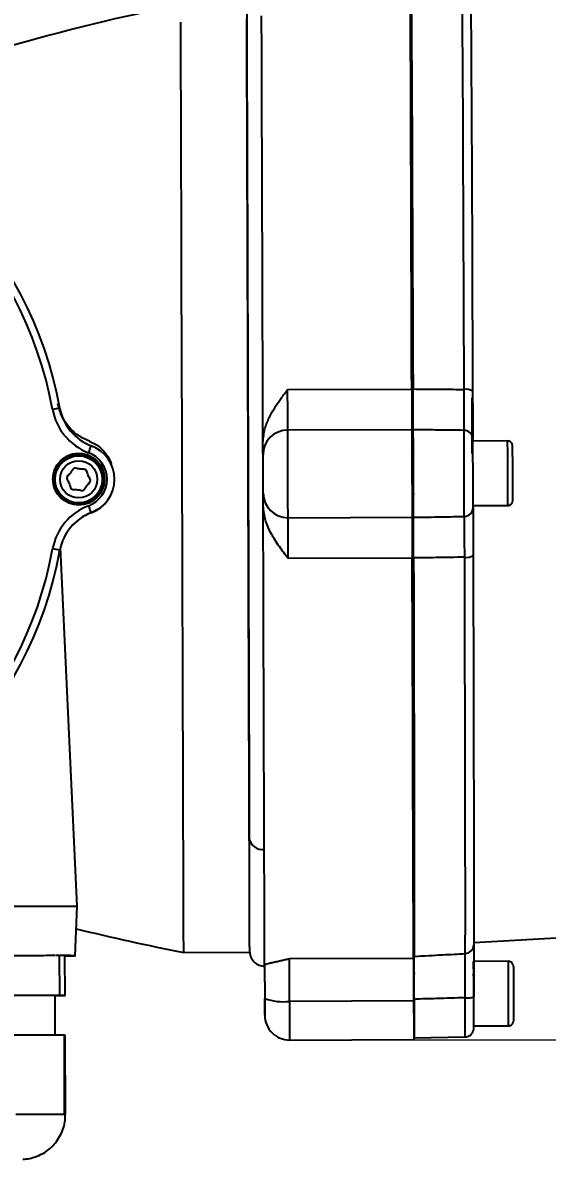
# Model space of a CAD drawing. Header units: millimetres. Extents: x 2462 to 4142, y 835 to 2023.
# Drawn here: x 3723.6 to 3829.3, y 1610.4 to 1839.4 of the extents above; entities that cross this region are included whole.
import ezdxf

# ---------------------------------------------------------------- set-up
doc = ezdxf.new("R2010")
doc.units = ezdxf.units.MM
doc.layers.add('标注', color=3, linetype='Continuous', lineweight=13)
doc.styles.add('SLDTEXTSTYLE1', font='txt.shx', dxfattribs={"width": 0.7, "bigfont": 'gbcbig.shx'})
doc.dimstyles.new('SLDDIMSTYLE12$0', dxfattribs={"dimtxt": 12, "dimasz": 10, "dimexe": 0, "dimexo": 0.0625, "dimgap": 0.875, "dimtad": 1, "dimdec": 1, "dimlfac": 1.8, "dimrnd": 1e-09, "dimzin": 12, "dimdsep": 46, "dimtxsty": 'SLDTEXTSTYLE1', "dimcen": 0.09, "dimdle": 8.16, "dimclrd": 3, "dimclre": 3, "dimadec": 0, "dimazin": 3, "dimtfac": 1, "dimtdec": 1, "dimtofl": 0, "dimtmove": 0, "dimatfit": 3, "dimfxl": 0, "dimfrac": 2, "dimtolj": 1, "dimlwd": 5, "dimlwe": 5, "dimarcsym": 0})

# ---------------------------------------------------------------- blocks, each defined once
blk = doc.blocks.new('*D38')
at = {"layer": 'Defpoints', "color": 0, "transparency": 16777216}
for p in [(3811.99, 1862.47), (3802.37, 1634.44), (4003.8, 1634.44)]:
    blk.add_point(p, dxfattribs=at)
at = {"layer": '标注', "color": 3, "lineweight": 5, "transparency": 16777216}
blk.add_line((3812.06, 1862.47), (4003.8, 1862.47), dxfattribs=at)
at = {"layer": '标注', "color": 3, "linetype": 'Continuous', "lineweight": 5, "transparency": 16777216}
for p, q in [((4003.8, 1852.47), (4003.8, 1644.44)), ((3802.43, 1634.44), (4003.8, 1634.44))]:
    blk.add_line(p, q, dxfattribs=at)
at = {"layer": '标注', "color": 3, "transparency": 16777216}
for points in [[(4002.13, 1852.47), (4005.47, 1852.47), (4003.8, 1862.47)], [(4002.13, 1644.44), (4005.47, 1644.44), (4003.8, 1634.44)]]:
    blk.add_solid(points, dxfattribs=at)
at = {"layer": '标注', "color": 0, "transparency": 16777216, "insert": (3997.92, 1748.46), "char_height": 10, "attachment_point": 5, "rotation": 90, "style": 'SLDTEXTSTYLE1'}
blk.add_mtext('\\A1;230', dxfattribs=at)

msp = doc.modelspace()

# ---------------------------------------------------------------- linework, layer by layer
at = {"color": 7, "linetype": 'Continuous', "lineweight": 25}
for p, q in [((3776.958, 1765.531), (3801.957, 1765.61)), ((3814.153, 1752.632), (3814.117, 1763.867)), ((3801.983, 1757.426), (3776.983, 1757.347)), ((3821.28, 1755.154), (3814.284, 1755.132)), ((3802.29, 1752.595), (3801.998, 1752.594)), ((3733.063, 1748.525), (3732.73, 1748.149)), ((3733.067, 1748.521), (3733.071, 1748.525)), ((3736.634, 1746.319), (3736.63, 1746.315)), ((3736.911, 1746.645), (3736.673, 1746.285)), ((3802.024, 1744.594), (3802.316, 1744.595)), ((3740.173, 1742.572), (3740.196, 1742.597)), ((3814.325, 1742.132), (3821.321, 1742.154)), ((3737.4, 1740.7), (3737.377, 1740.675)), ((3777.039, 1739.688), (3802.039, 1739.767)), ((3734.569, 1661.417), (3731.188, 1733.651)), ((3802.065, 1731.55), (3777.065, 1731.472)), ((3734.164, 1651.416), (3734.569, 1661.417)), ((3814.45, 1654.106), (3965.646, 1662.506)), ((3756.02, 1652.09), (3769.314, 1652.132)), ((3730.057, 1651.427), (3713.16, 1651.392)), ((3731.013, 1651.429), (3730.176, 1651.427)), ((3731.038, 1643.429), (3731.013, 1651.429)), ((3732.111, 1643.429), (3732.086, 1651.429)), ((3777.318, 1650.827), (3802.318, 1650.905)), ((3821.429, 1650.289), (3814.429, 1650.267)), ((3802.439, 1647.729), (3802.328, 1647.729)), ((3731.038, 1643.429), (3713.185, 1643.392)), ((3730.137, 1635.427), (3730.111, 1643.403)), ((3730.112, 1643.379), (3731.038, 1643.383)), ((3732.112, 1643.39), (3732.111, 1643.429)), ((3802.345, 1642.296), (3777.346, 1642.217)), ((3802.353, 1639.729), (3802.465, 1639.729)), ((3814.474, 1637.267), (3821.47, 1637.289)), ((3731.973, 1635.431), (3712.301, 1635.39)), ((3732.023, 1619.431), (3731.973, 1635.431)), ((3732.187, 1619.431), (3732.137, 1635.431)), ((3777.37, 1634.419), (3802.37, 1634.498)), ((3802.477, 1634.839), (3812.708, 1635.049)), ((3732.023, 1619.431), (3722.187, 1619.411)), ((3732.187, 1619.41), (3732.187, 1619.431))]:
    msp.add_line(p, q, dxfattribs=at)
at = {"color": 7, "linetype": 'Continuous', "lineweight": 25, "flags": 128}
for points in [[(3801.843, 1846.126), (3801.857, 1844.894), (3801.872, 1843.301), (3801.888, 1841.354), (3801.905, 1839.059), (3801.922, 1836.426), (3801.941, 1833.464), (3801.96, 1830.185), (3801.979, 1826.6), (3802, 1822.724), (3802.02, 1818.569), (3802.041, 1814.154), (3802.063, 1809.492), (3802.084, 1804.603), (3802.106, 1799.505), (3802.127, 1794.216), (3802.149, 1788.757), (3802.171, 1783.148), (3802.192, 1777.41), (3802.213, 1771.564), (3802.234, 1765.632)], [(3812.528, 1765.544), (3812.507, 1771.446), (3812.486, 1777.263), (3812.465, 1782.973), (3812.443, 1788.555), (3812.422, 1793.988), (3812.4, 1799.25), (3812.378, 1804.324), (3812.357, 1809.189), (3812.336, 1813.827), (3812.315, 1818.221), (3812.294, 1822.354), (3812.274, 1826.211), (3812.255, 1829.778), (3812.236, 1833.041), (3812.218, 1835.987), (3812.2, 1838.606), (3812.183, 1840.888), (3812.167, 1842.824), (3812.152, 1844.408), (3812.138, 1845.632)], [(3813.849, 1843.867), (3813.863, 1842.665), (3813.878, 1841.111), (3813.893, 1839.21), (3813.91, 1836.969), (3813.927, 1834.398), (3813.945, 1831.506), (3813.963, 1828.303), (3813.983, 1824.801), (3814.002, 1821.015), (3814.023, 1816.957), (3814.043, 1812.643), (3814.064, 1808.09), (3814.085, 1803.314), (3814.106, 1798.333), (3814.127, 1793.166), (3814.148, 1787.833), (3814.169, 1782.353), (3814.19, 1776.748), (3814.211, 1771.037), (3814.231, 1765.242)], [(3756.02, 1652.09), (3756.02, 1652.09), (3756.019, 1652.279), (3756.018, 1652.822), (3756.015, 1653.718), (3756.011, 1654.962), (3756.006, 1656.551), (3756, 1658.479), (3755.993, 1660.738), (3755.985, 1663.321), (3755.976, 1666.216), (3755.966, 1669.415), (3755.955, 1672.904), (3755.943, 1676.671), (3755.93, 1680.701), (3755.917, 1684.981), (3755.902, 1689.493), (3755.887, 1694.221), (3755.872, 1699.148), (3755.856, 1704.255), (3755.839, 1709.523), (3755.822, 1714.932), (3755.805, 1720.463), (3755.787, 1726.095), (3755.769, 1731.807), (3755.751, 1737.578), (3755.733, 1743.385), (3755.714, 1749.208), (3755.696, 1755.025), (3755.678, 1760.815), (3755.66, 1766.555), (3755.642, 1772.224), (3755.624, 1777.802), (3755.607, 1783.268), (3755.59, 1788.6), (3755.574, 1793.78), (3755.558, 1798.788), (3755.543, 1803.606), (3755.529, 1808.215), (3755.515, 1812.598), (3755.502, 1816.74), (3755.49, 1820.624), (3755.478, 1824.236), (3755.468, 1827.564), (3755.458, 1830.593), (3755.45, 1833.314), (3755.442, 1835.716), (3755.435, 1837.79), (3755.43, 1839.529)], [(3769.242, 1675.104), (3769.23, 1679.018), (3769.217, 1683.186), (3769.203, 1687.592), (3769.188, 1692.221), (3769.173, 1697.056), (3769.157, 1702.077), (3769.141, 1707.267), (3769.124, 1712.607), (3769.107, 1718.077), (3769.089, 1723.656), (3769.072, 1729.323), (3769.053, 1735.059), (3769.035, 1740.84), (3769.017, 1746.647), (3768.999, 1752.458), (3768.98, 1758.251), (3768.962, 1764.004), (3768.944, 1769.697), (3768.927, 1775.307), (3768.909, 1780.815), (3768.892, 1786.2), (3768.876, 1791.443), (3768.86, 1796.522), (3768.845, 1801.421), (3768.83, 1806.12), (3768.816, 1810.603), (3768.802, 1814.852), (3768.79, 1818.852), (3768.778, 1822.588), (3768.767, 1826.046), (3768.757, 1829.214), (3768.748, 1832.08), (3768.74, 1834.632), (3768.733, 1836.862), (3768.727, 1838.762), (3768.722, 1840.323)], [(3771.991, 1754.938), (3771.972, 1760.851), (3771.954, 1766.719), (3771.936, 1772.52), (3771.918, 1778.234), (3771.9, 1783.84), (3771.883, 1789.318), (3771.866, 1794.649), (3771.85, 1799.813), (3771.834, 1804.791), (3771.819, 1809.566), (3771.805, 1814.12), (3771.791, 1818.437), (3771.778, 1822.502), (3771.766, 1826.299), (3771.755, 1829.816), (3771.745, 1833.039), (3771.736, 1835.957), (3771.728, 1838.559), (3771.72, 1840.837)], [(3776.983, 1757.347), (3776.982, 1757.668), (3776.981, 1758.232), (3776.978, 1759.023), (3776.975, 1760.022), (3776.971, 1761.204), (3776.967, 1762.54), (3776.962, 1763.994), (3776.958, 1765.531)], [(3777.039, 1739.688), (3777.038, 1740.108), (3777.035, 1740.885), (3777.032, 1741.986), (3777.027, 1743.364), (3777.022, 1744.96), (3777.017, 1746.708), (3777.011, 1748.532), (3777.005, 1750.356), (3777, 1752.101), (3776.995, 1753.694), (3776.991, 1755.068), (3776.987, 1756.163), (3776.985, 1756.934), (3776.983, 1757.347)], [(3772.032, 1742.038), (3772.026, 1743.649), (3772.021, 1745.262), (3772.016, 1746.875), (3772.011, 1748.489), (3772.006, 1750.102), (3772.001, 1751.715), (3771.996, 1753.327), (3771.991, 1754.938)], [(3802.314, 1744.345), (3802.315, 1744.532), (3802.316, 1745.08), (3802.315, 1745.941), (3802.312, 1747.037), (3802.309, 1748.272), (3802.305, 1749.535), (3802.3, 1750.715), (3802.296, 1751.706), (3802.292, 1752.421), (3802.288, 1752.796), (3802.286, 1752.798), (3802.285, 1752.595)], [(3802.311, 1744.595), (3802.311, 1744.535), (3802.314, 1744.345)], [(3740.173, 1742.572), (3738.921, 1741.479), (3737.377, 1740.675)], [(3772.249, 1672.826), (3772.236, 1676.929), (3772.223, 1681.303), (3772.208, 1685.934), (3772.193, 1690.804), (3772.177, 1695.892), (3772.16, 1701.181), (3772.143, 1706.651), (3772.125, 1712.279), (3772.107, 1718.045), (3772.089, 1723.926), (3772.07, 1729.901), (3772.051, 1735.946), (3772.032, 1742.038)], [(3777.065, 1731.472), (3777.06, 1733.01), (3777.055, 1734.467), (3777.051, 1735.806), (3777.047, 1736.992), (3777.044, 1737.996), (3777.042, 1738.792), (3777.04, 1739.361), (3777.039, 1739.688)], [(3812.747, 1651.847), (3812.754, 1653.056), (3812.759, 1654.624), (3812.763, 1656.546), (3812.765, 1658.814), (3812.766, 1661.419), (3812.766, 1664.352), (3812.764, 1667.602), (3812.762, 1671.156), (3812.758, 1675.001), (3812.752, 1679.124), (3812.745, 1683.507), (3812.737, 1688.135), (3812.728, 1692.991), (3812.718, 1698.056), (3812.707, 1703.312), (3812.694, 1708.737), (3812.68, 1714.313), (3812.666, 1720.019), (3812.65, 1725.832), (3812.634, 1731.731)], [(3814.336, 1732.048), (3814.352, 1726.256), (3814.367, 1720.549), (3814.381, 1714.948), (3814.395, 1709.474), (3814.407, 1704.148), (3814.418, 1698.988), (3814.428, 1694.016), (3814.437, 1689.249), (3814.445, 1684.705), (3814.452, 1680.402), (3814.457, 1676.355), (3814.461, 1672.58), (3814.464, 1669.09), (3814.465, 1665.9), (3814.465, 1663.021), (3814.464, 1660.463), (3814.462, 1658.237), (3814.458, 1656.35), (3814.453, 1654.81), (3814.447, 1653.623)], [(3802.318, 1650.905), (3802.314, 1652.142), (3802.309, 1653.739), (3802.303, 1655.692), (3802.296, 1657.992), (3802.288, 1660.631), (3802.278, 1663.6), (3802.268, 1666.886), (3802.257, 1670.479), (3802.245, 1674.363), (3802.232, 1678.525), (3802.218, 1682.95), (3802.203, 1687.619), (3802.188, 1692.517), (3802.171, 1697.624), (3802.155, 1702.922), (3802.138, 1708.39), (3802.12, 1714.008), (3802.102, 1719.756), (3802.083, 1725.61), (3802.065, 1731.55)], [(3802.341, 1731.576), (3802.357, 1725.648), (3802.373, 1719.806), (3802.388, 1714.073), (3802.401, 1708.469), (3802.414, 1703.017), (3802.426, 1697.736), (3802.436, 1692.646), (3802.445, 1687.766), (3802.453, 1683.115), (3802.46, 1678.709), (3802.465, 1674.566), (3802.469, 1670.702), (3802.472, 1667.129), (3802.474, 1663.863), (3802.474, 1660.914), (3802.473, 1658.295), (3802.47, 1656.015), (3802.467, 1654.083), (3802.461, 1652.505), (3802.455, 1651.288)], [(3691.143, 1661.292), (3692.11, 1661.3), (3693.404, 1661.309), (3695.003, 1661.319), (3696.881, 1661.328), (3699.009, 1661.339), (3701.352, 1661.349), (3703.873, 1661.359), (3706.53, 1661.369), (3709.282, 1661.379), (3712.084, 1661.388), (3714.892, 1661.397), (3717.659, 1661.405), (3720.341, 1661.411), (3722.896, 1661.417), (3725.283, 1661.422), (3727.462, 1661.426), (3729.399, 1661.428), (3731.063, 1661.429), (3732.427, 1661.428), (3733.469, 1661.427), (3734.172, 1661.424), (3734.526, 1661.42), (3734.569, 1661.417)], [(3772.323, 1649.303), (3772.323, 1649.303), (3772.323, 1649.319), (3772.323, 1649.362), (3772.323, 1649.431), (3772.322, 1649.526)], [(3777.346, 1642.217), (3777.341, 1643.772), (3777.336, 1645.257), (3777.332, 1646.634), (3777.328, 1647.869), (3777.324, 1648.929), (3777.322, 1649.789), (3777.32, 1650.427), (3777.318, 1650.827)], [(3814.47, 1637.267), (3814.472, 1637.437), (3814.473, 1637.949), (3814.472, 1638.774), (3814.471, 1639.869), (3814.468, 1641.174), (3814.464, 1642.618), (3814.459, 1644.124), (3814.454, 1645.611), (3814.449, 1646.999), (3814.444, 1648.213), (3814.439, 1649.186), (3814.434, 1649.868), (3814.43, 1650.22), (3814.428, 1650.225), (3814.426, 1649.882), (3814.426, 1649.209), (3814.427, 1648.242), (3814.428, 1648.01)], [(3822.432, 1649.292), (3822.432, 1649.292), (3822.435, 1649.1), (3822.439, 1648.546), (3822.444, 1647.669), (3822.449, 1646.527), (3822.454, 1645.199), (3822.459, 1643.775), (3822.463, 1642.352), (3822.466, 1641.027), (3822.468, 1639.891), (3822.469, 1639.02), (3822.469, 1638.475), (3822.467, 1638.296)], [(3802.463, 1639.479), (3802.464, 1639.666), (3802.465, 1640.215), (3802.464, 1641.075), (3802.461, 1642.171), (3802.458, 1643.406), (3802.454, 1644.67), (3802.449, 1645.849), (3802.445, 1646.841), (3802.441, 1647.556), (3802.437, 1647.931), (3802.435, 1647.932), (3802.434, 1647.729)], [(3802.468, 1642.647), (3802.473, 1640.855), (3802.477, 1639.186), (3802.48, 1637.712), (3802.481, 1636.494), (3802.481, 1635.586), (3802.48, 1635.026), (3802.477, 1634.839), (3802.474, 1635.031), (3802.469, 1635.595), (3802.463, 1636.508), (3802.457, 1637.728), (3802.451, 1639.206), (3802.448, 1639.729)], [(3777.346, 1642.217), (3777.351, 1640.431), (3777.356, 1638.767), (3777.361, 1637.296), (3777.365, 1636.081), (3777.368, 1635.173), (3777.369, 1634.611), (3777.37, 1634.419), (3777.37, 1634.419)], [(3802.46, 1639.729), (3802.46, 1639.67), (3802.463, 1639.479)], [(3732.137, 1635.431), (3732.116, 1635.431), (3732.096, 1635.431), (3732.076, 1635.431), (3732.055, 1635.431), (3732.035, 1635.431), (3732.014, 1635.431), (3731.993, 1635.431), (3731.973, 1635.431)], [(3732.187, 1619.431), (3732.167, 1619.431), (3732.146, 1619.431), (3732.126, 1619.431), (3732.106, 1619.431), (3732.085, 1619.431), (3732.064, 1619.431), (3732.044, 1619.431), (3732.023, 1619.431)]]:
    msp.add_lwpolyline(points, dxfattribs=at)
at = {"color": 7, "linetype": 'Continuous', "lineweight": 25}
for centre, radius in [((3734.871, 1747.443), 5.2), ((3734.845, 1747.415), 5), ((3734.851, 1747.42), 4.739), ((3734.852, 1747.422), 3.742)]:
    msp.add_circle(centre, radius, dxfattribs=at)
for centre, radius, start, end in [((3836.51, 1434.275), 416.745, 101.22027, 111.15509), ((3652.369, 1747.44), 80, 10.30621, 79.69381), ((3652.371, 1747.443), 78.5, 10.30621, 79.69381), ((3812.934, 1762.873), 2.701, 61.29136, 98.64725), ((3773.005, 1524.913), 240.522, 100.03886, 100.39546), ((3740.919, 1763.545), 11.5, 190.30623, 249.41324), ((3740.917, 1763.542), 10, 190.30623, 249.41324), ((3776.98, 1752.366), 4.981, 89.95996, 179.95822), ((1463.773, 1741.245), 2338.557, 359.963814, 0.396284), ((1608.173, 1741.699), 2204.388, 359.954608, 0.40549), ((3812.484, 1755.504), 1.795, 0.29599, 89.31394), ((2022.145, 1743), 1792.179, 359.96004, 0.400058), ((3050.494, 1748.149), 770.817, 0.036022, 0.520696), ((3734.863, 1747.434), 5.2, 317.72621, 137.72594), ((3367.235, 1892.021), 394.997, 339.35888, 339.57594), ((3734.871, 1747.443), 5.7, 290.58679, 69.4134), ((3734.869, 1747.44), 7.2, 290.58678, 69.4134), ((2097.028, 1743.882), 1725.289, 0.158018, 0.319112), ((2773.765, 1743.906), 1047.557, 359.904172, 0.258571), ((2423.237, 1743.347), 1399.083, 0.006511, 0.216759), ((3777.003, 1744.668), 4.98, 180.41624, 270.41429), ((3740.919, 1731.342), 11.5, 110.58662, 169.69398), ((3581.441, 1683.324), 166.178, 20.19819, 20.71597), ((3812.527, 1741.748), 1.796, 271.05348, 0.07083), ((3740.917, 1731.339), 10, 110.58662, 169.69398), ((3740.894, 1731.313), 10, 110.58662, 137.72607), ((3652.372, 1747.443), 78.5, 280.30599, 349.69399), ((3652.369, 1747.44), 80, 280.30599, 349.69399), ((3699.074, 1563.406), 172.713, 79.32137, 79.81831), ((3813.023, 1734.372), 2.67, 261.62126, 299.45617), ((3771.927, 1675.525), 2.717, 188.90039, 276.81746), ((3834.536, 2061.373), 416.745, 256.09466, 259.14045), ((3812.662, 1653.629), 1.785, 272.72918, 359.80341), ((3731.39, 157.751), 1493.678, 89.973304, 90.014472), ((2443.553, 1639.46), 1377.919, 359.909741, 0.450299), ((2965.817, 1641.1), 848.646, 359.909962, 0.450078), ((3723.938, -584.447), 2227.858, 89.841239, 90.304162), ((3731.416, 149.751), 1493.678, 89.973304, 90.014472), ((3722.012, 3137.079), 1493.723, 270.346246, 270.387413), ((3776.081, 1652.774), 10.632, 249.41724, 276.8281), ((3813.117, 1647.666), 4.75, 264.94464, 286.46769), ((2535.64, 1637.391), 1277.07, 359.894967, 0.24873), ((2368.977, 1637.621), 1445.496, 359.981236, 0.217594), ((3777.354, 1639.419), 5, 180.18036, 270.18036), ((3727.08, 615.201), 1004.221, 89.708612, 90.279164)]:
    msp.add_arc(centre, radius, start, end, dxfattribs=at)
for points, knots in [([(3768.709, 1844.292), (3768.71, 1844.21), (3768.71, 1844.045), (3768.715, 1842.612), (3768.722, 1840.263), (3768.733, 1836.893), (3768.747, 1832.531), (3768.763, 1827.23), (3768.783, 1821.069), (3768.804, 1814.142), (3768.828, 1806.596), (3768.854, 1798.567), (3768.88, 1790.196), (3768.907, 1781.52), (3768.936, 1772.526), (3768.965, 1763.189), (3768.995, 1753.515), (3769.027, 1743.63), (3769.058, 1733.676), (3769.089, 1723.84), (3769.119, 1714.271), (3769.148, 1705.112), (3769.175, 1696.519), (3769.2, 1688.611), (3769.222, 1681.399), (3769.236, 1677.19), (3769.242, 1675.104)], [0, 0, 0, 0, 0.03995482, 0.08064697, 0.12202754, 0.16441326, 0.2070901, 0.25, 0.29290784, 0.33558471, 0.37797245, 0.41935105, 0.4600437, 0.5, 0.53995431, 0.58064697, 0.62202754, 0.66441326, 0.7070901, 0.75, 0.79290784, 0.83558471, 0.87797245, 0.91935105, 0.9600442, 1, 1, 1, 1]), ([(3771.991, 1754.938), (3772.073, 1755.859), (3772.185, 1757.118), (3772.715, 1758.643), (3773.128, 1759.627), (3773.744, 1760.846), (3774.584, 1762.235), (3775.713, 1763.864), (3776.518, 1764.943), (3776.958, 1765.531)], [0, 0, 0, 0, 0.2309075, 0.3156551, 0.4051151, 0.4997308, 0.6595094, 0.8142552, 1, 1, 1, 1]), ([(3802.275, 1757.419), (3802.272, 1757.647), (3802.267, 1758.102), (3802.257, 1759.984), (3802.245, 1762.531), (3802.238, 1764.598), (3802.234, 1765.632)], [0, 0, 0, 0, 0.2500652, 0.4994456, 0.7493864, 1, 1, 1, 1]), ([(3802.234, 1765.632), (3804.155, 1765.617), (3807.587, 1765.589), (3811.018, 1765.557), (3812.528, 1765.544)], [0, 0, 0, 0, 0.56, 1, 1, 1, 1]), ([(3812.506, 1757.299), (3812.513, 1757.505), (3812.527, 1757.917), (3812.537, 1759.795), (3812.538, 1762.379), (3812.531, 1764.488), (3812.528, 1765.544)], [0, 0, 0, 0, 0.24985559, 0.49966981, 0.74971105, 1, 1, 1, 1]), ([(3814.231, 1765.242), (3814.235, 1764.308), (3814.241, 1762.444), (3814.252, 1759.959), (3814.262, 1757.794), (3814.272, 1756.115), (3814.277, 1755.714), (3814.28, 1755.513)], [0, 0, 0, 0, 0.1872812, 0.3736777, 0.5607984, 0.7799545, 1, 1, 1, 1]), ([(3812.506, 1757.299), (3810.596, 1757.322), (3807.186, 1757.363), (3803.775, 1757.402), (3802.275, 1757.419)], [0, 0, 0, 0, 0.56, 1, 1, 1, 1]), ([(3737.022, 1755.098), (3737.685, 1754.786), (3739.01, 1754.16), (3740.46, 1752.514), (3741.275, 1751.205), (3741.387, 1750.457), (3741.392, 1750.425)], [0, 0, 0, 0, 0.32853232, 0.65706464, 0.98559696, 1, 1, 1, 1]), ([(3822.29, 1753.489), (3822.29, 1753.499), (3822.288, 1753.762), (3822.286, 1753.957), (3822.285, 1754.118), (3822.284, 1754.163), (3822.283, 1754.19), (3822.281, 1754.219), (3822.278, 1754.257), (3822.267, 1754.347), (3822.224, 1754.519), (3822.105, 1754.749), (3821.887, 1754.972), (3821.599, 1755.129), (3821.384, 1755.14), (3821.283, 1755.145)], [0, 0, 0, 0, 0.0123078, 0.3316854, 0.4924305, 0.5758181, 0.6127656, 0.630515, 0.6433524, 0.6588883, 0.7041664, 0.7693524, 0.8453876, 0.9275678, 1, 1, 1, 1]), ([(3772.023, 1744.632), (3772.023, 1744.735), (3772.022, 1744.95), (3772.019, 1745.872), (3772.016, 1747.113), (3772.011, 1748.507), (3772.007, 1749.9), (3772.003, 1751.138), (3772, 1752.056), (3771.999, 1752.268), (3771.999, 1752.37)], [0, 0, 0, 0, 0.1208327, 0.25, 0.3791673, 0.5, 0.6208327, 0.75, 0.8791673, 1, 1, 1, 1]), ([(3733.207, 1748.687), (3733.361, 1748.971), (3733.546, 1749.31), (3733.873, 1749.62), (3734.132, 1749.701), (3734.709, 1749.572), (3735.349, 1749.439), (3735.97, 1749.457), (3736.305, 1749.368), (3736.476, 1749.134), (3736.587, 1748.823), (3736.709, 1748.283), (3737.009, 1747.766), (3737.24, 1747.312), (3737.228, 1747.041), (3737.016, 1746.642), (3736.42, 1746.217), (3736.162, 1745.531), (3735.831, 1745.224), (3735.572, 1745.143), (3734.995, 1745.272), (3734.356, 1745.405), (3733.734, 1745.387), (3733.4, 1745.476), (3733.228, 1745.711), (3733.117, 1746.021), (3732.995, 1746.561), (3732.696, 1747.078), (3732.465, 1747.532), (3732.476, 1747.803), (3732.692, 1748.199), (3732.972, 1748.465), (3733.207, 1748.687)], [0, 0, 0, 0, 0.0662649, 0.0793317, 0.0917493, 0.1205736, 0.1985399, 0.2267612, 0.2498448, 0.2658901, 0.2845053, 0.318085, 0.3794264, 0.4082507, 0.4206683, 0.4337351, 0.5, 0.5662649, 0.5793317, 0.5917493, 0.6205736, 0.6985399, 0.7267612, 0.7498448, 0.7658901, 0.7845053, 0.818085, 0.8794264, 0.9082507, 0.9206683, 0.9337351, 1, 1, 1, 1]), ([(3736.968, 1746.688), (3737.026, 1746.746), (3737.13, 1746.85), (3737.224, 1747.038), (3737.237, 1747.308), (3736.963, 1747.833), (3736.671, 1748.417), (3736.528, 1749.022), (3736.356, 1749.322), (3736.085, 1749.428), (3735.757, 1749.455), (3735.203, 1749.434), (3734.629, 1749.589), (3734.126, 1749.699), (3733.874, 1749.614), (3733.769, 1749.537), (3733.734, 1749.484), (3733.734, 1749.483)], [0, 0, 0, 0, 0.04429333, 0.07827029, 0.11055916, 0.1855092, 0.38824072, 0.46162299, 0.52164604, 0.56336762, 0.6117717, 0.69908709, 0.8585898, 0.93353984, 0.96582871, 0.99980567, 1, 1, 1, 1]), ([(3735.963, 1745.353), (3736.126, 1745.631), (3736.324, 1745.97), (3736.587, 1746.26), (3736.634, 1746.312)], [0, 0, 0, 0, 0.81947116, 1, 1, 1, 1]), ([(3821.326, 1742.169), (3821.406, 1742.17), (3821.594, 1742.17), (3821.848, 1742.292), (3822.054, 1742.463), (3822.185, 1742.644), (3822.261, 1742.81), (3822.297, 1742.942), (3822.311, 1743.032), (3822.315, 1743.077), (3822.316, 1743.102), (3822.318, 1743.125), (3822.318, 1743.159), (3822.319, 1743.222), (3822.32, 1743.394), (3822.32, 1743.514)], [0, 0, 0, 0, 0.0709183, 0.1654865, 0.2428261, 0.308233, 0.3625455, 0.4051173, 0.4307884, 0.4454799, 0.4584689, 0.4776437, 0.5178876, 0.6635314, 1, 1, 1, 1]), ([(3777.065, 1731.472), (3776.766, 1731.866), (3776.169, 1732.655), (3775.275, 1733.88), (3774.445, 1735.115), (3773.671, 1736.411), (3773.024, 1737.718), (3772.288, 1739.57), (3772.135, 1741.043), (3772.032, 1742.038)], [0, 0, 0, 0, 0.1251411, 0.2502768, 0.3829569, 0.5005777, 0.6305839, 0.7503305, 1, 1, 1, 1]), ([(3814.323, 1741.75), (3814.322, 1741.593), (3814.32, 1741.28), (3814.319, 1739.962), (3814.322, 1737.998), (3814.327, 1735.33), (3814.333, 1733.143), (3814.336, 1732.048)], [0, 0, 0, 0, 0.1872716, 0.3736538, 0.5608014, 0.7799695, 1, 1, 1, 1]), ([(3802.341, 1731.576), (3802.338, 1732.608), (3802.333, 1734.669), (3802.328, 1737.211), (3802.327, 1739.089), (3802.329, 1739.541), (3802.33, 1739.768)], [0, 0, 0, 0, 0.2500466, 0.4994486, 0.7493959, 1, 1, 1, 1]), ([(3802.33, 1739.768), (3804.24, 1739.802), (3807.65, 1739.862), (3811.06, 1739.925), (3812.561, 1739.952)], [0, 0, 0, 0, 0.56, 1, 1, 1, 1]), ([(3812.634, 1731.731), (3812.631, 1732.783), (3812.625, 1734.888), (3812.607, 1737.467), (3812.585, 1739.341), (3812.569, 1739.748), (3812.561, 1739.952)], [0, 0, 0, 0, 0.24974351, 0.4995348, 0.74962295, 1, 1, 1, 1]), ([(3812.634, 1731.731), (3810.712, 1731.701), (3807.282, 1731.648), (3803.851, 1731.598), (3802.341, 1731.576)], [0, 0, 0, 0, 0.56, 1, 1, 1, 1]), ([(3769.314, 1652.137), (3769.314, 1652.135), (3769.314, 1652.084), (3769.314, 1652.292), (3769.312, 1652.842), (3769.309, 1653.809), (3769.305, 1655.152), (3769.299, 1657.054), (3769.291, 1659.643), (3769.28, 1663.082), (3769.267, 1667.169), (3769.254, 1671.243), (3769.245, 1674.043), (3769.242, 1675.104)], [0, 0, 0, 0, 0.0026523, 0.0914216, 0.1803675, 0.2693134, 0.3597118, 0.4501102, 0.5674593, 0.6848084, 0.8055667, 0.9263251, 1, 1, 1, 1]), ([(3772.319, 1649.305), (3772.319, 1649.304), (3772.319, 1649.297), (3772.319, 1649.317), (3772.319, 1649.353), (3772.319, 1649.418), (3772.319, 1649.506), (3772.319, 1649.619), (3772.319, 1649.757), (3772.318, 1650.161), (3772.315, 1651.076), (3772.31, 1652.945), (3772.302, 1655.712), (3772.29, 1659.84), (3772.272, 1665.63), (3772.257, 1670.428), (3772.249, 1672.826)], [0, 0, 0, 0, 0.0026187, 0.0249684, 0.0473181, 0.0696678, 0.0920175, 0.1143672, 0.1367169, 0.1590665, 0.2819526, 0.3916792, 0.5014056, 0.667604, 0.8338021, 1, 1, 1, 1]), ([(3769.313, 1652.159), (3769.37, 1651.794), (3769.488, 1651.036), (3770.193, 1650.077), (3771.188, 1649.421), (3771.952, 1649.341), (3772.32, 1649.303)], [0, 0, 0, 0, 0.2403735, 0.4995743, 0.7590162, 1, 1, 1, 1]), ([(3802.455, 1651.288), (3804.376, 1651.392), (3807.807, 1651.579), (3811.238, 1651.765), (3812.747, 1651.847)], [0, 0, 0, 0, 0.56, 1, 1, 1, 1]), ([(3812.698, 1642.934), (3812.705, 1644.007), (3812.717, 1646.152), (3812.733, 1648.891), (3812.744, 1650.981), (3812.746, 1651.558), (3812.747, 1651.847)], [0, 0, 0, 0, 0.2498556, 0.4996698, 0.7497111, 1, 1, 1, 1]), ([(3814.447, 1653.623), (3814.446, 1653.392), (3814.444, 1652.929), (3814.445, 1651.407), (3814.448, 1649.262), (3814.454, 1646.452), (3814.46, 1644.226), (3814.463, 1643.111)], [0, 0, 0, 0, 0.1872812, 0.3736777, 0.5607984, 0.7799545, 1, 1, 1, 1]), ([(3730.057, 1651.427), (3729.337, 1651.426), (3727.757, 1651.425), (3724.572, 1651.42), (3720.802, 1651.412), (3717.345, 1651.403), (3715.17, 1651.397), (3714.415, 1651.394)], [0, 0, 0, 0, 0.19127152, 0.42023311, 0.64919471, 0.8781563, 1, 1, 1, 1]), ([(3732.086, 1651.392), (3732.232, 1651.393), (3733.066, 1651.399), (3733.841, 1651.407), (3734.326, 1651.417), (3733.841, 1651.423), (3733.066, 1651.426), (3732.232, 1651.427), (3732.086, 1651.427)], [0, 0, 0, 0, 0.0476972, 0.2738471, 0.499997, 0.7261468, 0.9522967, 1, 1, 1, 1]), ([(3772.322, 1649.526), (3772.347, 1649.56), (3772.398, 1649.632), (3772.765, 1649.763), (3773.296, 1649.911), (3773.944, 1650.068), (3774.712, 1650.241), (3775.537, 1650.423), (3776.426, 1650.619), (3777.021, 1650.757), (3777.318, 1650.827)], [0, 0, 0, 0, 0.1208142, 0.2501571, 0.3699235, 0.4999796, 0.617279, 0.7495777, 0.8747893, 1, 1, 1, 1]), ([(3802.398, 1651.095), (3802.4, 1650.865), (3802.405, 1650.337), (3802.412, 1649.047), (3802.417, 1647.943), (3802.418, 1647.729)], [0, 0, 0, 0, 0.3848612, 0.8806821, 1, 1, 1, 1]), ([(3802.468, 1642.647), (3802.465, 1643.693), (3802.459, 1645.78), (3802.454, 1648.427), (3802.452, 1650.445), (3802.454, 1651.006), (3802.455, 1651.288)], [0, 0, 0, 0, 0.25006523, 0.49944561, 0.74938637, 1, 1, 1, 1]), ([(3822.399, 1649.522), (3822.384, 1649.579), (3822.351, 1649.71), (3822.218, 1649.927), (3821.993, 1650.138), (3821.705, 1650.276), (3821.51, 1650.274), (3821.432, 1650.274)], [0, 0, 0, 0, 0.13421453, 0.30685003, 0.56364685, 0.82456507, 1, 1, 1, 1]), ([(3772.354, 1639.403), (3772.354, 1639.45), (3772.354, 1639.548), (3772.351, 1640.321), (3772.348, 1641.455), (3772.345, 1642.375), (3772.344, 1642.82)], [0, 0, 0, 0, 0.2416654, 0.5, 0.7583346, 1, 1, 1, 1]), ([(3772.344, 1642.806), (3772.345, 1642.361), (3772.348, 1641.442), (3772.351, 1640.311), (3772.354, 1639.543), (3772.354, 1639.449), (3772.354, 1639.403)], [0, 0, 0, 0, 0.2416654, 0.5, 0.7583346, 1, 1, 1, 1]), ([(3812.698, 1642.934), (3810.789, 1642.881), (3807.379, 1642.786), (3803.969, 1642.69), (3802.468, 1642.647)], [0, 0, 0, 0, 0.56, 1, 1, 1, 1]), ([(3802.345, 1642.296), (3802.349, 1641.248), (3802.355, 1639.154), (3802.363, 1636.563), (3802.368, 1634.982), (3802.371, 1634.308), (3802.37, 1634.5), (3802.37, 1634.501)], [0, 0, 0, 0, 0.2496788, 0.4993575, 0.7490363, 0.9987151, 1, 1, 1, 1]), ([(3821.471, 1637.303), (3821.556, 1637.304), (3821.746, 1637.306), (3822.002, 1637.43), (3822.207, 1637.601), (3822.337, 1637.782), (3822.411, 1637.948), (3822.447, 1638.079), (3822.46, 1638.168), (3822.464, 1638.211), (3822.466, 1638.237), (3822.466, 1638.246), (3822.466, 1638.252)], [0, 0, 0, 0, 0.1553238, 0.3516599, 0.512435, 0.6484099, 0.7612281, 0.8494731, 0.9020189, 0.9324181, 0.9596133, 1, 1, 1, 1]), ([(3812.731, 1635.066), (3812.927, 1635.085), (3813.303, 1635.12), (3813.764, 1635.393), (3814.086, 1635.711), (3814.287, 1636.032), (3814.398, 1636.317), (3814.446, 1636.533), (3814.463, 1636.672), (3814.468, 1636.736), (3814.47, 1636.774), (3814.471, 1636.81), (3814.472, 1636.865), (3814.473, 1636.932), (3814.473, 1637.092), (3814.474, 1637.17)], [0, 0, 0, 0, 0.1291027, 0.2466518, 0.3443681, 0.4268605, 0.4944726, 0.5459987, 0.5735062, 0.5895973, 0.6043404, 0.626687, 0.6752813, 0.8413976, 1, 1, 1, 1]), ([(3723.606, 1610.391), (3723.634, 1610.392), (3723.738, 1610.397), (3724.119, 1610.424), (3724.872, 1610.522), (3725.878, 1610.764), (3727.124, 1611.249), (3728.32, 1611.938), (3729.471, 1612.885), (3730.442, 1613.986), (3731.252, 1615.283), (3731.831, 1616.739), (3732.161, 1618.138), (3732.151, 1619.04), (3732.147, 1619.41)], [0, 0, 0, 0, 0.0095108, 0.0351934, 0.0836586, 0.1769071, 0.2579936, 0.3736917, 0.4746864, 0.5803554, 0.6911624, 0.8047093, 0.9196972, 1, 1, 1, 1])]:
    msp.add_open_spline(points, degree=3, knots=knots, dxfattribs=at)
for points in [[(3801.957, 1765.61), (3801.947, 1768.91), (3801.926, 1775.511), (3801.896, 1785.081), (3801.867, 1794.282), (3801.84, 1803.002), (3801.814, 1811.155), (3801.79, 1818.653), (3801.769, 1825.421), (3801.75, 1831.385), (3801.734, 1836.49), (3801.721, 1840.658), (3801.711, 1843.939), (3801.706, 1845.281), (3801.704, 1845.953)], [(3801.957, 1765.61), (3801.961, 1764.582), (3801.967, 1762.527), (3801.975, 1759.992), (3801.981, 1758.111), (3801.983, 1757.654), (3801.983, 1757.426)], [(3737.022, 1755.098), (3736.238, 1755.458), (3734.67, 1756.178), (3732.778, 1757.975), (3731.335, 1760.148), (3730.895, 1761.816), (3730.676, 1762.651)], [(3801.983, 1757.426), (3801.984, 1757.181), (3801.986, 1756.691), (3801.992, 1754.607), (3802.001, 1751.828), (3802.011, 1748.611), (3802.021, 1745.392), (3802.03, 1742.607), (3802.037, 1740.513), (3802.038, 1740.016), (3802.039, 1739.767)], [(3771.999, 1752.37), (3771.998, 1752.594), (3771.997, 1753.043), (3771.993, 1754.307), (3771.991, 1754.938)], [(3772.032, 1742.038), (3772.03, 1742.673), (3772.026, 1743.945), (3772.024, 1744.403), (3772.023, 1744.632)], [(3802.039, 1739.767), (3802.04, 1739.535), (3802.041, 1739.07), (3802.047, 1737.179), (3802.055, 1734.636), (3802.061, 1732.579), (3802.065, 1731.55)], [(3772.322, 1649.526), (3772.326, 1648.486), (3772.332, 1646.407), (3772.34, 1644.016), (3772.344, 1642.82)], [(3772.323, 1649.501), (3772.326, 1648.464), (3772.332, 1646.39), (3772.34, 1644), (3772.344, 1642.806)], [(3802.318, 1650.905), (3802.319, 1650.625), (3802.321, 1650.063), (3802.327, 1648.051), (3802.336, 1645.417), (3802.342, 1643.336), (3802.345, 1642.296)]]:
    msp.add_open_spline(points, degree=3, dxfattribs=at)

# ---------------------------------------------------------------- dimensions: what is measured, and where the dimension line sits
at = {"layer": '标注'}
dim = msp.add_linear_dim(base=(4003.799, 1634.444), p1=(3811.994, 1862.472), p2=(3802.37, 1634.444), angle=90, text='230', dimstyle='SLDDIMSTYLE12$0', override={"dimtxt": 10, "dimtdec": 3, "dimtzin": 0}, dxfattribs=at)
dim.commit()
dim.dimension.update_dxf_attribs({"geometry": '*D38', "text_midpoint": (3997.924, 1748.458)})

doc.saveas('drawing.dxf')
